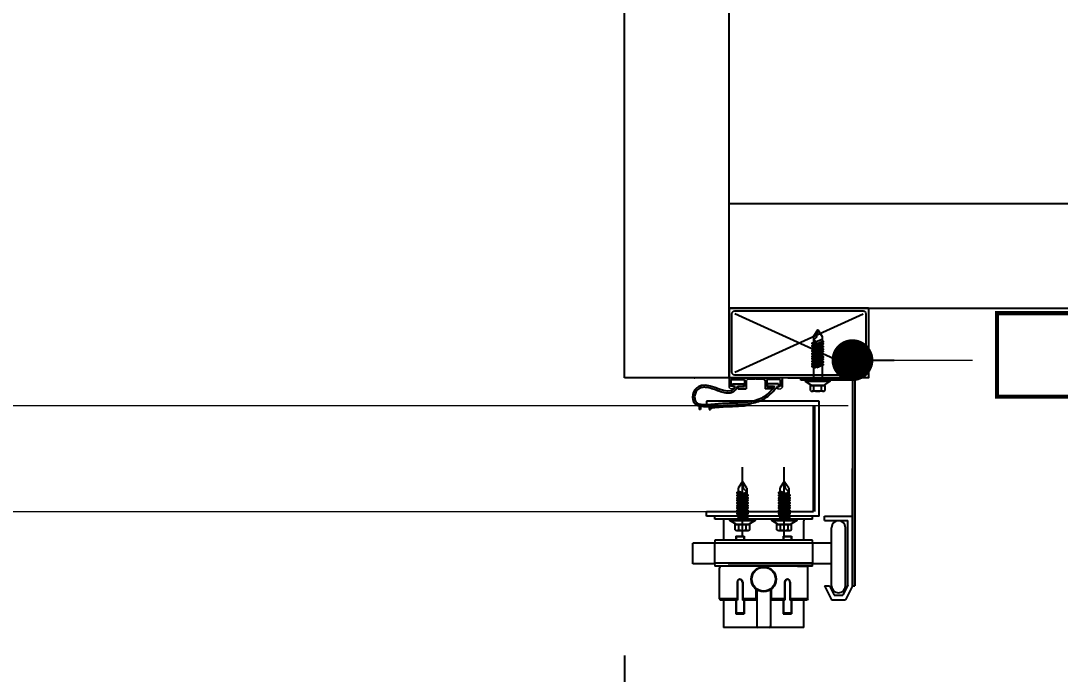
# Model space of a CAD drawing. Header units: millimetres. Extents: x 1448 to 104164, y -19509 to -89.
# Drawn here: x 25292 to 26037, y -12334 to -11865 of the extents above; entities that cross this region are included whole.
import ezdxf

# ---------------------------------------------------------------- set-up
doc = ezdxf.new("R2010")
doc.units = ezdxf.units.MM
doc.header["$LTSCALE"] = 60
doc.header["$MEASUREMENT"] = 0
doc.header["$PDSIZE"] = -10
doc.linetypes.add('HID', pattern=[2.5, 1.5, -1])
doc.linetypes.add('HIDDEN', pattern=[2, 1, -1])
doc.layers.get('0').update_dxf_attribs({"linetype": 'CONTINUOUS'})
doc.layers.get('Defpoints').update_dxf_attribs({"color": 171, "linetype": 'CONTINUOUS'})
for name, color, linetype in [('8', 8, 'CONTINUOUS'), ('A-text', 3, 'CONTINUOUS'), ('BOLT', 8, 'CONTINUOUS'), ('cen', 14, 'CONTINUOUS'), ('DIM', 7, 'CONTINUOUS'), ('DOR', 4, 'CONTINUOUS'), ('FIN(패널-T75 글라스울)', 6, 'CONTINUOUS'), ('HAT', 8, 'CONTINUOUS'), ('HID1', 7, 'HID'), ('ITXT', 7, 'CONTINUOUS'), ('OVERHEAD DOOR - ETC', 252, 'CONTINUOUS'), ('오버헤드 FR', 7, 'CONTINUOUS')]:
    doc.layers.add(name, color=color, linetype=linetype)
doc.styles.add('0T-OUT', font='H2GTRE.TTF')
doc.styles.add('휘츠', font='')
doc.styles.get('휘츠').set_extended_font_data('Dotum')
doc.dimstyles.new('MAIN', dxfattribs={"dimtxt": 1.5, "dimasz": 0.5, "dimexe": 1, "dimexo": 2, "dimgap": 1, "dimtad": 1, "dimdec": 0, "dimdsep": 46, "dimlunit": 6, "dimtxsty": '0T-OUT', "dimblk": 'DOT', "dimcen": 2.5, "dimdle": 2, "dimclrd": 256, "dimclre": 256, "dimclrt": 3, "dimadec": 0, "dimazin": 0, "dimtfac": 1, "dimtdec": 0, "dimtix": 1, "dimtmove": 2, "dimatfit": 3, "dimldrblk": 'DOT', "dimfxl": 1, "dimtvp": 1, "dimtolj": 1, "dimtzin": 0, "dimlwd": 0, "dimlwe": 0, "dimarcsym": 0})
doc.dimstyles.new('휘츠-M', dxfattribs={"dimscale": 100, "dimtxt": 3, "dimasz": 1.5, "dimexe": 2, "dimexo": 3, "dimgap": 1, "dimtad": 1, "dimdec": 0, "dimrnd": 0.25, "dimzin": 0, "dimdsep": 46, "dimlunit": 6, "dimtxsty": '휘츠', "dimblk": 'Z_DOT', "dimcen": 5, "dimclrd": 256, "dimclre": 256, "dimclrt": 3, "dimadec": 0, "dimazin": 0, "dimtm": 1e-09, "dimtfac": 1, "dimtdec": 0, "dimtix": 1, "dimtmove": 2, "dimatfit": 1, "dimldrblk": 'Z_DOT', "dimfxl": 1, "dimtolj": 1, "dimtzin": 0, "dimlwd": -1, "dimarcsym": 0})

# ---------------------------------------------------------------- blocks, each defined once
blk = doc.blocks.new('COLDSEAL')
at = {"layer": '8'}
h = blk.add_hatch(color=8, dxfattribs=at)
h.dxf.hatch_style = 1
edge = h.paths.add_edge_path()
edge.add_line((33005217.33, -18005077.12), (33005218.33, -18005077.12))
edge.add_line((33005218.33, -18005077.12), (33005218.33, -18005074.6))
edge.add_spline(control_points=[(33005218.33, -18005074.6), (33005220.17, -18005074.12), (33005223.33, -18005072.12), (33005223.42, -18005063.86), (33005212.35, -18005054.97), (33005198.2, -18005067.84), (33005193.58, -18005062.18)], knot_values=[1.802776, 1.802776, 1.802776, 1.802776, 7.762171, 14.769786, 22.121502, 45.397673, 45.397673, 45.397673, 45.397673], degree=3, periodic=0)
edge.add_spline(control_points=[(33005193.58, -18005062.18), (33005193.22, -18005061.74), (33005192.9, -18005061.21), (33005192.58, -18005060.68)], knot_values=[0, 0, 0, 0, 1.802776, 1.802776, 1.802776, 1.802776], degree=3, periodic=0)
edge.add_line((33005192.58, -18005060.68), (33005194.58, -18005060.68))
edge.add_line((33005194.58, -18005060.68), (33005194.58, -18005058.68))
edge.add_line((33005194.58, -18005058.68), (33005186.58, -18005058.68))
edge.add_line((33005186.58, -18005058.68), (33005186.58, -18005060.68))
edge.add_line((33005186.58, -18005060.68), (33005190.58, -18005060.68))
edge.add_spline(control_points=[(33005190.58, -18005060.68), (33005191.41, -18005061.65), (33005191.53, -18005061.85), (33005191.85, -18005062.36), (33005192.06, -18005062.67), (33005192.44, -18005063.16), (33005192.58, -18005063.33), (33005192.88, -18005063.65), (33005193.04, -18005063.8), (33005193.53, -18005064.22), (33005193.88, -18005064.46), (33005194.84, -18005064.99), (33005195.48, -18005065.21), (33005196.78, -18005065.45), (33005197.44, -18005065.48), (33005198.76, -18005065.42), (33005199.42, -18005065.32), (33005201.44, -18005064.91), (33005202.81, -18005064.47), (33005205.57, -18005063.5), (33005206.97, -18005062.97), (33005209.71, -18005062.03), (33005211.06, -18005061.63), (33005213.3, -18005061.21), (33005214.23, -18005061.13), (33005215.59, -18005061.2), (33005216.07, -18005061.27), (33005216.99, -18005061.5), (33005217.44, -18005061.67), (33005218.83, -18005062.37), (33005219.68, -18005063.08), (33005220.62, -18005064.37), (33005220.88, -18005064.82), (33005221.28, -18005065.79), (33005221.43, -18005066.32), (33005221.65, -18005067.63), (33005221.66, -18005068.42), (33005221.51, -18005069.67), (33005221.39, -18005070.16), (33005221.07, -18005070.99), (33005220.87, -18005071.32), (33005220.4, -18005071.9), (33005220.12, -18005072.15), (33005219.46, -18005072.59), (33005219.07, -18005072.78), (33005218.18, -18005073.1), (33005217.68, -18005073.23), (33005215.99, -18005073.53), (33005214.65, -18005073.59), (33005211.77, -18005073.53), (33005210.23, -18005073.4), (33005207.47, -18005073.14), (33005206.26, -18005073.02), (33005203.84, -18005072.8), (33005202.65, -18005072.71), (33005200.33, -18005072.57), (33005199.21, -18005072.52), (33005195.94, -18005072.39), (33005193.88, -18005072.34), (33005190.2, -18005072.2), (33005188.56, -18005072.11), (33005185.76, -18005071.87), (33005184.59, -18005071.73), (33005182.53, -18005071.42), (33005181.64, -18005071.26), (33005179.84, -18005070.88), (33005178.93, -18005070.66), (33005176.24, -18005069.89), (33005174.49, -18005069.22), (33005172.24, -18005068.01), (33005171.6, -18005067.62), (33005170.37, -18005066.76), (33005169.77, -18005066.29), (33005168.01, -18005064.8), (33005166.9, -18005063.68), (33005165.71, -18005062.39), (33005165.61, -18005062.29), (33005165.52, -18005062.18)], knot_values=[0, 0, 0, 0, 0.65705, 0.65705, 1.646098, 1.646098, 2.207426, 2.207426, 2.768755, 2.768755, 3.891413, 3.891413, 5.741228, 5.741228, 7.591044, 7.591044, 9.44086, 9.44086, 13.182483, 13.182483, 16.924107, 16.924107, 20.66573, 20.66573, 23.539497, 23.539497, 25.24344, 25.24344, 26.947382, 26.947382, 30.750158, 30.750158, 32.583409, 32.583409, 34.416661, 34.416661, 36.994804, 36.994804, 38.870828, 38.870828, 40.746853, 40.746853, 42.622878, 42.622878, 44.498903, 44.498903, 46.374928, 46.374928, 50.274238, 50.274238, 54.173549, 54.173549, 57.166781, 57.166781, 60.291727, 60.291727, 63.416674, 63.416674, 69.666567, 69.666567, 74.985393, 74.985393, 78.828087, 78.828087, 81.723794, 81.723794, 84.6195, 84.6195, 90.410913, 90.410913, 92.850171, 92.850171, 95.28943, 95.28943, 100.167946, 100.167946, 100.605478, 100.605478, 100.605478, 100.605478], degree=3, periodic=0)
edge.add_line((33005165.52, -18005062.18), (33005165.18, -18005062.18))
edge.add_line((33005165.18, -18005062.18), (33005165.18, -18005061.81))
edge.add_spline(control_points=[(33005165.18, -18005061.81), (33005164.84, -18005061.44), (33005164.51, -18005061.06), (33005164.17, -18005060.68)], knot_values=[101.110526, 101.110526, 101.110526, 101.110526, 102.614786, 102.614786, 102.614786, 102.614786], degree=3, periodic=0)
edge.add_line((33005164.17, -18005060.68), (33005169.58, -18005060.68))
edge.add_line((33005169.58, -18005060.68), (33005169.58, -18005058.68))
edge.add_line((33005169.58, -18005058.68), (33005161.58, -18005058.68))
edge.add_line((33005161.58, -18005058.68), (33005161.58, -18005060.68))
edge.add_line((33005161.58, -18005060.68), (33005162.18, -18005060.68))
edge.add_spline(control_points=[(33005162.18, -18005060.68), (33005164.98, -18005063.88), (33005170, -18005069.61), (33005177.54, -18005071.95), (33005180.75, -18005072.61), (33005180.77, -18005072.61)], knot_values=[81.368069, 81.368069, 81.368069, 81.368069, 93.897354, 103.852066, 103.911951, 103.911951, 103.911951, 103.911951], degree=3, periodic=0)
edge.add_spline(control_points=[(33005180.77, -18005072.61), (33005188.46, -18005074.18), (33005196.66, -18005073.43), (33005208.31, -18005074.75), (33005210.13, -18005074.89)], knot_values=[52.848702, 52.848702, 52.848702, 52.848702, 76.834275, 81.368069, 81.368069, 81.368069, 81.368069], degree=3, periodic=0)
edge.add_line((33005210.13, -18005074.89), (33005210.13, -18005077.12))
edge.add_line((33005210.13, -18005077.12), (33005211.13, -18005077.12))
edge.add_line((33005211.13, -18005077.12), (33005211.13, -18005074.97))
edge.add_spline(control_points=[(33005211.13, -18005074.97), (33005213.35, -18005075.11), (33005215.49, -18005075.13), (33005217.33, -18005074.82)], knot_values=[46.44, 46.44, 46.44, 46.44, 52.015113, 52.015113, 52.015113, 52.015113], degree=3, periodic=0)
edge.add_line((33005217.33, -18005074.82), (33005217.33, -18005077.12))
h = blk.add_hatch(color=8, dxfattribs=at)
h.dxf.hatch_style = 1
edge = h.paths.add_edge_path()
edge.add_line((33005210.13, -18005075.9), (33005210.13, -18005074.89))
edge.add_spline(control_points=[(33005210.13, -18005074.89), (33005208.31, -18005074.75), (33005196.66, -18005073.43), (33005188.46, -18005074.18), (33005180.77, -18005072.61)], knot_values=[52.848702, 52.848702, 52.848702, 52.848702, 57.382496, 81.368069, 81.368069, 81.368069, 81.368069], degree=3, periodic=0)
edge.add_line((33005180.77, -18005072.61), (33005184.99, -18005074.29))
edge.add_spline(control_points=[(33005184.99, -18005074.29), (33005186.05, -18005074.41), (33005187.11, -18005074.5), (33005190.93, -18005074.76), (33005193.71, -18005074.82), (33005198.13, -18005074.97), (33005199.65, -18005075.03), (33005202.02, -18005075.17), (33005202.83, -18005075.23), (33005204.48, -18005075.36), (33005205.32, -18005075.44), (33005207.48, -18005075.65), (33005208.81, -18005075.79), (33005210.13, -18005075.9)], knot_values=[52.782849, 52.782849, 52.782849, 52.782849, 56.114892, 56.114892, 64.826671, 64.826671, 69.18256, 69.18256, 71.360505, 71.360505, 73.53845, 73.53845, 76.789032, 76.789032, 76.789032, 76.789032], degree=3, periodic=0)
for p, q in [((33005158.88, -18005054.38), (33005158.88, -18005061.18)), ((33005158.88, -18005054.38), (33005159.32, -18005054.38)), ((33005160.18, -18005055.68), (33005160.18, -18005060.68)), ((33005160.18, -18005055.68), (33005169.78, -18005055.68)), ((33005195.32, -18005054.38), (33005160.44, -18005054.38)), ((33005169.78, -18005055.68), (33005169.78, -18005060.68)), ((33005171.08, -18005056.68), (33005171.08, -18005062.18)), ((33005184.68, -18005056.68), (33005184.68, -18005062.18)), ((33005185.98, -18005055.68), (33005185.98, -18005060.68)), ((33005195.58, -18005055.68), (33005185.98, -18005055.68)), ((33005195.58, -18005055.68), (33005195.58, -18005060.68)), ((33005196.88, -18005054.38), (33005196.44, -18005054.38)), ((33005196.88, -18005054.38), (33005196.88, -18005061.18)), ((33005161.58, -18005058.68), (33005169.58, -18005058.68)), ((33005161.58, -18005058.68), (33005161.58, -18005060.68)), ((33005162.18, -18005060.68), (33005161.58, -18005060.68)), ((33005162.18, -18005060.68), (33005162.18, -18005062.18)), ((33005169.58, -18005060.68), (33005164.17, -18005060.68)), ((33005165.18, -18005060.68), (33005169.78, -18005060.68)), ((33005165.18, -18005060.68), (33005165.18, -18005062.18)), ((33005165.18, -18005062.18), (33005171.08, -18005062.18)), ((33005169.58, -18005058.68), (33005169.58, -18005060.68)), ((33005190.58, -18005062.18), (33005184.68, -18005062.18)), ((33005190.58, -18005060.68), (33005185.98, -18005060.68)), ((33005194.58, -18005058.68), (33005186.58, -18005058.68)), ((33005186.58, -18005058.68), (33005186.58, -18005060.68)), ((33005186.58, -18005060.68), (33005190.58, -18005060.68)), ((33005190.58, -18005060.68), (33005190.58, -18005062.18)), ((33005192.58, -18005060.68), (33005194.58, -18005060.68)), ((33005194.58, -18005058.68), (33005194.58, -18005060.68)), ((33005184.99, -18005074.29), (33005180.77, -18005072.61)), ((33005210.13, -18005074.89), (33005210.13, -18005077.12)), ((33005211.13, -18005077.12), (33005210.13, -18005077.12)), ((33005211.13, -18005074.97), (33005211.13, -18005077.12)), ((33005217.33, -18005074.82), (33005217.33, -18005077.12)), ((33005217.33, -18005077.12), (33005218.33, -18005077.12)), ((33005218.33, -18005074.6), (33005218.33, -18005077.12))]:
    blk.add_line(p, q, dxfattribs=at)
at = {"layer": '8', "lineweight": 13}
for p, q in [((33005172.08, -18005055.68), (33005177.38, -18005055.68)), ((33005177.38, -18005055.68), (33005177.88, -18005055.38)), ((33005177.88, -18005055.38), (33005178.38, -18005055.68)), ((33005178.38, -18005055.68), (33005183.68, -18005055.68)), ((33005162.18, -18005062.18), (33005159.88, -18005062.18)), ((33005162.18, -18005060.68), (33005160.18, -18005060.68)), ((33005193.58, -18005060.68), (33005195.58, -18005060.68)), ((33005193.58, -18005060.68), (33005193.58, -18005062.18)), ((33005193.58, -18005062.18), (33005195.88, -18005062.18))]:
    blk.add_line(p, q, dxfattribs=at)
at = {"layer": '8'}
for centre, radius, start, end in [((33005159.88, -18005054.75), 0.671, 33.55838, 146.44162), ((33005172.08, -18005056.68), 1, 90, 180), ((33005195.88, -18005054.75), 0.671, 33.55838, 146.44162)]:
    blk.add_arc(centre, radius, start, end, dxfattribs=at)
at = {"layer": '8', "lineweight": 13}
for centre, start, end in [((33005183.68, -18005056.68), 0, 90), ((33005159.88, -18005061.18), 180, 270), ((33005195.88, -18005061.18), 270, 0)]:
    blk.add_arc(centre, 1, start, end, dxfattribs=at)
at = {"layer": '8'}
blk.add_spline([(33005192.58, -18005060.68), (33005193.58, -18005062.18), (33005216.74, -18005059.89), (33005222.4, -18005064.58), (33005222.42, -18005071.59), (33005204.69, -18005074.38), (33005180.71, -18005072.6), (33005171.35, -18005069.21), (33005162.18, -18005060.68)], degree=3, dxfattribs=at)
for points, knots in [([(33005190.58, -18005060.68), (33005191.41, -18005061.65), (33005191.53, -18005061.85), (33005191.85, -18005062.36), (33005192.06, -18005062.67), (33005192.44, -18005063.16), (33005192.58, -18005063.33), (33005192.88, -18005063.65), (33005193.04, -18005063.8), (33005193.53, -18005064.22), (33005193.88, -18005064.46), (33005194.84, -18005064.99), (33005195.48, -18005065.21), (33005196.78, -18005065.45), (33005197.44, -18005065.48), (33005198.76, -18005065.42), (33005199.42, -18005065.32), (33005201.44, -18005064.91), (33005202.81, -18005064.47), (33005205.57, -18005063.5), (33005206.97, -18005062.97), (33005209.71, -18005062.03), (33005211.06, -18005061.63), (33005213.3, -18005061.21), (33005214.23, -18005061.13), (33005215.59, -18005061.2), (33005216.07, -18005061.27), (33005216.99, -18005061.5), (33005217.44, -18005061.67), (33005218.83, -18005062.37), (33005219.68, -18005063.08), (33005220.62, -18005064.37), (33005220.88, -18005064.82), (33005221.28, -18005065.79), (33005221.43, -18005066.32), (33005221.65, -18005067.63), (33005221.66, -18005068.42), (33005221.51, -18005069.67), (33005221.39, -18005070.16), (33005221.07, -18005070.99), (33005220.87, -18005071.32), (33005220.4, -18005071.9), (33005220.12, -18005072.15), (33005219.46, -18005072.59), (33005219.07, -18005072.78), (33005218.18, -18005073.1), (33005217.68, -18005073.23), (33005215.99, -18005073.53), (33005214.65, -18005073.59), (33005211.77, -18005073.53), (33005210.23, -18005073.4), (33005207.47, -18005073.14), (33005206.26, -18005073.02), (33005203.84, -18005072.8), (33005202.65, -18005072.71), (33005200.33, -18005072.57), (33005199.21, -18005072.52), (33005195.94, -18005072.39), (33005193.88, -18005072.34), (33005190.2, -18005072.2), (33005188.56, -18005072.11), (33005185.76, -18005071.87), (33005184.59, -18005071.73), (33005182.53, -18005071.42), (33005181.64, -18005071.26), (33005179.84, -18005070.88), (33005178.93, -18005070.66), (33005176.24, -18005069.89), (33005174.49, -18005069.22), (33005172.24, -18005068.01), (33005171.6, -18005067.62), (33005170.37, -18005066.76), (33005169.77, -18005066.29), (33005168.01, -18005064.8), (33005166.9, -18005063.68), (33005165.26, -18005061.91), (33005164.72, -18005061.3), (33005164.17, -18005060.68)], [0, 0, 0, 0, 0.65705, 0.65705, 1.646098, 1.646098, 2.207426, 2.207426, 2.768755, 2.768755, 3.891413, 3.891413, 5.741228, 5.741228, 7.591044, 7.591044, 9.44086, 9.44086, 13.182483, 13.182483, 16.924107, 16.924107, 20.66573, 20.66573, 23.539497, 23.539497, 25.24344, 25.24344, 26.947382, 26.947382, 30.750158, 30.750158, 32.583409, 32.583409, 34.416661, 34.416661, 36.994804, 36.994804, 38.870828, 38.870828, 40.746853, 40.746853, 42.622878, 42.622878, 44.498903, 44.498903, 46.374928, 46.374928, 50.274238, 50.274238, 54.173549, 54.173549, 57.166781, 57.166781, 60.291727, 60.291727, 63.416674, 63.416674, 69.666567, 69.666567, 74.985393, 74.985393, 78.828087, 78.828087, 81.723794, 81.723794, 84.6195, 84.6195, 90.410913, 90.410913, 92.850171, 92.850171, 95.28943, 95.28943, 100.167946, 100.167946, 102.614786, 102.614786, 102.614786, 102.614786]), ([(33005210.13, -18005075.9), (33005208.81, -18005075.79), (33005207.48, -18005075.65), (33005205.32, -18005075.44), (33005204.48, -18005075.36), (33005202.83, -18005075.23), (33005202.02, -18005075.17), (33005199.65, -18005075.03), (33005198.13, -18005074.97), (33005193.71, -18005074.82), (33005190.93, -18005074.76), (33005187.11, -18005074.5), (33005186.05, -18005074.41), (33005184.99, -18005074.29)], [52.782849, 52.782849, 52.782849, 52.782849, 56.033431, 56.033431, 58.211376, 58.211376, 60.389321, 60.389321, 64.74521, 64.74521, 73.456989, 73.456989, 76.789032, 76.789032, 76.789032, 76.789032])]:
    blk.add_open_spline(points, degree=3, knots=knots, dxfattribs=at)
blk = doc.blocks.new('Z_DOT')
at = {"layer": 'DIM', "color": 0}
for p, q in [((0, -1), (0, 1)), ((-1, 0), (1, 0))]:
    blk.add_line(p, q, dxfattribs=at)
for radius in [0.5, 0.25]:
    blk.add_circle((0, 0), radius, dxfattribs=at)
blk = doc.blocks.new('*D109')
at = {"layer": 'Defpoints', "color": 0, "transparency": 16777216}
for p in [(23424.59, -12263.32), (25724.59, -12260.74), (25724.59, -12591.47)]:
    blk.add_point(p, dxfattribs=at)
at = {"layer": 'DIM', "lineweight": -2, "transparency": 16777216}
for p, q in [((23424.59, -12323.32), (23424.59, -12631.47)), ((25724.59, -12320.74), (25724.59, -12631.47))]:
    blk.add_line(p, q, dxfattribs=at)
at = {"layer": 'DIM', "transparency": 16777216}
blk.add_line((23454.59, -12591.47), (25694.59, -12591.47), dxfattribs=at)
at = {"layer": 'DIM', "transparency": 16777216, "xscale": 30, "yscale": 30, "zscale": 30, "rotation": 180}
blk.add_blockref('Z_DOT', (23424.59, -12591.47), dxfattribs=at)
at = {"layer": 'DIM', "transparency": 16777216, "xscale": 30, "yscale": 30, "zscale": 30}
blk.add_blockref('Z_DOT', (25724.59, -12591.47), dxfattribs=at)
at = {"layer": 'DIM', "color": 3, "transparency": 16777216, "insert": (24574.59, -12535.28), "char_height": 60, "attachment_point": 5, "style": '0T-OUT'}
blk.add_mtext('\\A1;OPENING WIDTH "2,300"', dxfattribs=at)
blk = doc.blocks.new('_Dot')
at = {"color": 0, "linetype": 'ByBlock', "lineweight": -2}
blk.add_line((-0.5, 0), (-1, 0), dxfattribs=at)
at = {"color": 0, "linetype": 'ByBlock', "const_width": 0.5}
blk.add_lwpolyline([(-0.25, 0, 1), (0.25, 0, 1)], format="xyb", close=True, dxfattribs=at)
blk = doc.blocks.new('DOT')
at = {"color": 0, "linetype": 'ByBlock'}
blk.add_line((-0.5, 0), (-1, 0), dxfattribs=at)
at = {"color": 0, "linetype": 'ByBlock', "const_width": 0.5}
blk.add_lwpolyline([(-0.25, 0, 1), (0.25, 0, 1)], format="xyb", close=True, dxfattribs=at)

msp = doc.modelspace()

# ---------------------------------------------------------------- linework, layer by layer
for p, q in [((25895.59, -12117.56, 25.1), (25803.59, -12075.56, 25.1)), ((25803.59, -12117.56, 25.1), (25895.59, -12075.56, 25.1)), ((25853.09, -12238.06, 25.1), (25853.09, -12224.06, 25.1)), ((25853.09, -12300.76, 25.1), (25853.09, -12281.06, 25.1))]:
    msp.add_line(p, q)
at = {"color": 4}
for p, q in [((25841.63, -12121.56, 25.1), (25889.59, -12121.56, 25.1)), ((25851.09, -12123.16, 25.1), (25851.09, -12121.56, 25.1)), ((25887.99, -12123.16, 25.1), (25851.09, -12123.16, 25.1)), ((25887.99, -12123.16, 25.1), (25887.99, -12270.76, 25.1)), ((25889.59, -12121.56, 25.1), (25889.59, -12270.76, 25.1)), ((25783.34, -12138.36, 25.1), (25783.34, -12141.56, 25.1)), ((25783.34, -12220.76, 25.1), (25783.34, -12217.56, 25.1)), ((25773.67, -12255.06, 25.1), (25773.67, -12240.06, 25.1)), ((25887.99, -12270.76, 25.1), (25889.59, -12270.76, 25.1))]:
    msp.add_line(p, q, dxfattribs=at)
at = {"layer": 'BOLT'}
for p, q in [((25859.94, -12091.91, 25.1), (25859.94, -12096.16, 25.1)), ((25866.24, -12091.91, 25.1), (25866.24, -12095.38, 25.1)), ((25859.94, -12096.97, 25.1), (25859.94, -12097.99, 25.1)), ((25859.94, -12098.8, 25.1), (25859.94, -12099.83, 25.1)), ((25859.94, -12100.63, 25.1), (25859.94, -12101.66, 25.1)), ((25866.24, -12096.18, 25.1), (25866.24, -12097.21, 25.1)), ((25866.24, -12098.02, 25.1), (25866.24, -12099.05, 25.1)), ((25866.24, -12099.85, 25.1), (25866.24, -12100.88, 25.1)), ((25859.94, -12102.46, 25.1), (25859.94, -12103.49, 25.1)), ((25859.94, -12104.3, 25.1), (25859.94, -12105.33, 25.1)), ((25859.94, -12106.13, 25.1), (25859.94, -12107.16, 25.1)), ((25859.94, -12107.96, 25.1), (25859.94, -12108.99, 25.1)), ((25866.24, -12101.68, 25.1), (25866.24, -12102.71, 25.1)), ((25866.24, -12103.52, 25.1), (25866.24, -12104.55, 25.1)), ((25866.24, -12105.35, 25.1), (25866.24, -12106.38, 25.1)), ((25866.24, -12107.18, 25.1), (25866.24, -12108.21, 25.1)), ((25859.94, -12109.8, 25.1), (25859.94, -12110.83, 25.1)), ((25859.94, -12111.63, 25.1), (25859.94, -12112.66, 25.1)), ((25859.94, -12113.46, 25.1), (25859.94, -12121.56, 25.1)), ((25866.24, -12109.02, 25.1), (25866.24, -12110.04, 25.1)), ((25866.24, -12110.85, 25.1), (25866.24, -12111.88, 25.1)), ((25866.24, -12112.68, 25.1), (25866.24, -12121.56, 25.1)), ((25868.34, -12126.96, 25.1), (25857.84, -12126.96, 25.1)), ((25857.84, -12130.66, 25.1), (25857.84, -12126.96, 25.1)), ((25860.37, -12130.66, 25.1), (25860.37, -12126.96, 25.1)), ((25865.8, -12130.66, 25.1), (25865.8, -12126.96, 25.1)), ((25868.34, -12130.66, 25.1), (25868.34, -12126.96, 25.1)), ((25867.16, -12131.16, 25.1), (25859.01, -12131.16, 25.1)), ((25805.99, -12200.69, 25.1), (25805.99, -12204.16, 25.1)), ((25805.99, -12204.96, 25.1), (25805.99, -12205.99, 25.1)), ((25812.29, -12200.69, 25.1), (25812.29, -12204.94, 25.1)), ((25835.99, -12200.69, 25.1), (25835.99, -12204.16, 25.1)), ((25835.99, -12204.96, 25.1), (25835.99, -12205.99, 25.1)), ((25842.29, -12200.69, 25.1), (25842.29, -12204.94, 25.1)), ((25805.99, -12206.8, 25.1), (25805.99, -12207.83, 25.1)), ((25805.99, -12208.63, 25.1), (25805.99, -12209.66, 25.1)), ((25805.99, -12210.46, 25.1), (25805.99, -12211.49, 25.1)), ((25805.99, -12212.3, 25.1), (25805.99, -12213.32, 25.1)), ((25812.29, -12205.74, 25.1), (25812.29, -12206.77, 25.1)), ((25812.29, -12207.58, 25.1), (25812.29, -12208.61, 25.1)), ((25812.29, -12209.41, 25.1), (25812.29, -12210.44, 25.1)), ((25812.29, -12211.24, 25.1), (25812.29, -12212.27, 25.1)), ((25835.99, -12206.8, 25.1), (25835.99, -12207.83, 25.1)), ((25835.99, -12208.63, 25.1), (25835.99, -12209.66, 25.1)), ((25835.99, -12210.46, 25.1), (25835.99, -12211.49, 25.1)), ((25835.99, -12212.3, 25.1), (25835.99, -12213.32, 25.1)), ((25842.29, -12205.74, 25.1), (25842.29, -12206.77, 25.1)), ((25842.29, -12207.58, 25.1), (25842.29, -12208.61, 25.1)), ((25842.29, -12209.41, 25.1), (25842.29, -12210.44, 25.1)), ((25842.29, -12211.24, 25.1), (25842.29, -12212.27, 25.1)), ((25805.99, -12214.13, 25.1), (25805.99, -12215.16, 25.1)), ((25805.99, -12215.96, 25.1), (25805.99, -12216.99, 25.1)), ((25805.99, -12217.79, 25.1), (25805.99, -12218.82, 25.1)), ((25805.99, -12219.63, 25.1), (25805.99, -12220.66, 25.1)), ((25812.29, -12213.08, 25.1), (25812.29, -12214.1, 25.1)), ((25812.29, -12214.91, 25.1), (25812.29, -12215.94, 25.1)), ((25812.29, -12216.74, 25.1), (25812.29, -12217.77, 25.1)), ((25812.29, -12218.57, 25.1), (25812.29, -12219.6, 25.1)), ((25835.99, -12214.13, 25.1), (25835.99, -12215.16, 25.1)), ((25835.99, -12215.96, 25.1), (25835.99, -12216.99, 25.1)), ((25835.99, -12217.79, 25.1), (25835.99, -12218.82, 25.1)), ((25835.99, -12219.63, 25.1), (25835.99, -12220.66, 25.1)), ((25842.29, -12213.08, 25.1), (25842.29, -12214.1, 25.1)), ((25842.29, -12214.91, 25.1), (25842.29, -12215.94, 25.1)), ((25842.29, -12216.74, 25.1), (25842.29, -12217.77, 25.1)), ((25842.29, -12218.57, 25.1), (25842.29, -12219.6, 25.1)), ((25803.89, -12230.56, 25.1), (25803.89, -12226.86, 25.1)), ((25803.89, -12226.86, 25.1), (25814.39, -12226.86, 25.1)), ((25805.99, -12221.46, 25.1), (25805.99, -12223.06, 25.1)), ((25806.42, -12230.56, 25.1), (25806.42, -12226.86, 25.1)), ((25811.85, -12230.56, 25.1), (25811.85, -12226.86, 25.1)), ((25812.29, -12220.41, 25.1), (25812.29, -12221.44, 25.1)), ((25812.29, -12222.24, 25.1), (25812.29, -12223.06, 25.1)), ((25814.39, -12230.56, 25.1), (25814.39, -12226.86, 25.1)), ((25833.89, -12230.56, 25.1), (25833.89, -12226.86, 25.1)), ((25833.89, -12226.86, 25.1), (25844.39, -12226.86, 25.1)), ((25835.99, -12221.46, 25.1), (25835.99, -12223.06, 25.1)), ((25836.42, -12230.56, 25.1), (25836.42, -12226.86, 25.1)), ((25841.85, -12230.56, 25.1), (25841.85, -12226.86, 25.1)), ((25842.29, -12220.41, 25.1), (25842.29, -12221.44, 25.1)), ((25842.29, -12222.24, 25.1), (25842.29, -12223.06, 25.1)), ((25844.39, -12230.56, 25.1), (25844.39, -12226.86, 25.1)), ((25805.06, -12231.06, 25.1), (25813.21, -12231.06, 25.1)), ((25835.06, -12231.06, 25.1), (25843.21, -12231.06, 25.1))]:
    msp.add_line(p, q, dxfattribs=at)
at = {"layer": 'BOLT', "color": 10}
for p, q in [((25867.24, -12095.38, 25.1), (25858.94, -12098.8, 25.1)), ((25867.24, -12095.38, 25.1), (25858.94, -12098.8, 25.1)), ((25861.94, -12095.73, 25.1), (25858.94, -12096.97, 25.1)), ((25861.94, -12095.73, 25.1), (25858.94, -12096.97, 25.1)), ((25867.24, -12097.21, 25.1), (25858.94, -12100.63, 25.1)), ((25867.24, -12097.21, 25.1), (25858.94, -12100.63, 25.1)), ((25867.24, -12099.05, 25.1), (25858.94, -12102.46, 25.1)), ((25867.24, -12099.05, 25.1), (25858.94, -12102.46, 25.1)), ((25867.24, -12100.88, 25.1), (25858.94, -12104.3, 25.1)), ((25867.24, -12100.88, 25.1), (25858.94, -12104.3, 25.1)), ((25867.24, -12102.71, 25.1), (25858.94, -12106.13, 25.1)), ((25867.24, -12102.71, 25.1), (25858.94, -12106.13, 25.1)), ((25867.24, -12104.55, 25.1), (25858.94, -12107.96, 25.1)), ((25867.24, -12104.55, 25.1), (25858.94, -12107.96, 25.1)), ((25867.24, -12106.38, 25.1), (25858.94, -12109.8, 25.1)), ((25867.24, -12106.38, 25.1), (25858.94, -12109.8, 25.1)), ((25867.24, -12108.21, 25.1), (25858.94, -12111.63, 25.1)), ((25867.24, -12108.21, 25.1), (25858.94, -12111.63, 25.1)), ((25867.24, -12110.04, 25.1), (25858.94, -12113.46, 25.1)), ((25867.24, -12110.04, 25.1), (25858.94, -12113.46, 25.1)), ((25867.24, -12111.88, 25.1), (25861.33, -12114.28, 25.1)), ((25804.99, -12204.16, 25.1), (25813.29, -12207.58, 25.1)), ((25804.99, -12204.16, 25.1), (25813.29, -12207.58, 25.1)), ((25810.28, -12204.51, 25.1), (25813.29, -12205.74, 25.1)), ((25810.28, -12204.51, 25.1), (25813.29, -12205.74, 25.1)), ((25834.99, -12204.16, 25.1), (25843.29, -12207.58, 25.1)), ((25834.99, -12204.16, 25.1), (25843.29, -12207.58, 25.1)), ((25840.28, -12204.51, 25.1), (25843.29, -12205.74, 25.1)), ((25840.28, -12204.51, 25.1), (25843.29, -12205.74, 25.1)), ((25804.99, -12205.99, 25.1), (25813.29, -12209.41, 25.1)), ((25804.99, -12205.99, 25.1), (25813.29, -12209.41, 25.1)), ((25804.99, -12207.83, 25.1), (25813.29, -12211.24, 25.1)), ((25804.99, -12207.83, 25.1), (25813.29, -12211.24, 25.1)), ((25804.99, -12209.66, 25.1), (25813.29, -12213.08, 25.1)), ((25804.99, -12209.66, 25.1), (25813.29, -12213.08, 25.1)), ((25804.99, -12211.49, 25.1), (25813.29, -12214.91, 25.1)), ((25804.99, -12211.49, 25.1), (25813.29, -12214.91, 25.1)), ((25834.99, -12205.99, 25.1), (25843.29, -12209.41, 25.1)), ((25834.99, -12205.99, 25.1), (25843.29, -12209.41, 25.1)), ((25834.99, -12207.83, 25.1), (25843.29, -12211.24, 25.1)), ((25834.99, -12207.83, 25.1), (25843.29, -12211.24, 25.1)), ((25834.99, -12209.66, 25.1), (25843.29, -12213.08, 25.1)), ((25834.99, -12209.66, 25.1), (25843.29, -12213.08, 25.1)), ((25834.99, -12211.49, 25.1), (25843.29, -12214.91, 25.1)), ((25834.99, -12211.49, 25.1), (25843.29, -12214.91, 25.1)), ((25804.99, -12213.32, 25.1), (25813.29, -12216.74, 25.1)), ((25804.99, -12213.32, 25.1), (25813.29, -12216.74, 25.1)), ((25804.99, -12215.16, 25.1), (25813.29, -12218.57, 25.1)), ((25804.99, -12215.16, 25.1), (25813.29, -12218.57, 25.1)), ((25804.99, -12216.99, 25.1), (25813.29, -12220.41, 25.1)), ((25804.99, -12216.99, 25.1), (25813.29, -12220.41, 25.1)), ((25804.99, -12218.82, 25.1), (25813.29, -12222.24, 25.1)), ((25804.99, -12218.82, 25.1), (25813.29, -12222.24, 25.1)), ((25834.99, -12213.32, 25.1), (25843.29, -12216.74, 25.1)), ((25834.99, -12213.32, 25.1), (25843.29, -12216.74, 25.1)), ((25834.99, -12215.16, 25.1), (25843.29, -12218.57, 25.1)), ((25834.99, -12215.16, 25.1), (25843.29, -12218.57, 25.1)), ((25834.99, -12216.99, 25.1), (25843.29, -12220.41, 25.1)), ((25834.99, -12216.99, 25.1), (25843.29, -12220.41, 25.1)), ((25834.99, -12218.82, 25.1), (25843.29, -12222.24, 25.1)), ((25834.99, -12218.82, 25.1), (25843.29, -12222.24, 25.1)), ((25804.99, -12220.66, 25.1), (25810.89, -12223.06, 25.1)), ((25834.99, -12220.66, 25.1), (25840.89, -12223.06, 25.1))]:
    msp.add_line(p, q, dxfattribs=at)
at = {"layer": 'BOLT', "elevation": 25.1}
for points in [[(25866.24, -12093.95), (25861.95, -12095.75), (25859.94, -12094.58), (25862.35, -12092.08), (25863.09, -12087.11)], [(25859.94, -12091.91), (25863.09, -12087.11), (25866.24, -12091.91)], [(25859.94, -12097.37), (25858.94, -12096.97), (25859.94, -12097.77)], [(25859.94, -12099.2), (25858.94, -12098.8), (25859.94, -12099.6)], [(25859.94, -12101.03), (25858.94, -12100.63), (25859.94, -12101.44)], [(25866.24, -12094.98), (25867.24, -12095.38), (25866.24, -12094.58)], [(25866.24, -12096.81), (25867.24, -12097.21), (25866.24, -12096.41)], [(25866.24, -12098.64), (25867.24, -12099.05), (25866.24, -12098.24)], [(25866.24, -12100.48), (25867.24, -12100.88), (25866.24, -12100.08)], [(25859.94, -12102.87), (25858.94, -12102.46), (25859.94, -12103.27)], [(25859.94, -12104.7), (25858.94, -12104.3), (25859.94, -12105.1)], [(25859.94, -12106.53), (25858.94, -12106.13), (25859.94, -12106.93)], [(25859.94, -12108.37), (25858.94, -12107.96), (25859.94, -12108.77)], [(25866.24, -12102.31), (25867.24, -12102.71), (25866.24, -12101.91)], [(25866.24, -12104.14), (25867.24, -12104.55), (25866.24, -12103.74)], [(25866.24, -12105.98), (25867.24, -12106.38), (25866.24, -12105.57)], [(25866.24, -12107.81), (25867.24, -12108.21), (25866.24, -12107.41)], [(25859.94, -12110.2), (25858.94, -12109.8), (25859.94, -12110.6)], [(25859.94, -12112.03), (25858.94, -12111.63), (25859.94, -12112.43)], [(25859.94, -12113.86), (25858.94, -12113.46), (25859.94, -12114.27)], [(25860.45, -12114.28), (25866.24, -12111.88), (25867.24, -12111.88), (25866.24, -12112.68), (25862.39, -12114.28)], [(25866.24, -12109.64), (25867.24, -12110.04), (25866.24, -12109.24)], [(25866.24, -12111.48), (25867.24, -12111.88), (25866.24, -12111.07)], [(25812.29, -12200.69), (25809.14, -12195.89), (25805.99, -12200.69)], [(25805.99, -12202.73), (25810.27, -12204.53), (25812.29, -12203.36), (25809.87, -12200.86), (25809.14, -12195.89)], [(25842.29, -12200.69), (25839.14, -12195.89), (25835.99, -12200.69)], [(25835.99, -12202.73), (25840.27, -12204.53), (25842.29, -12203.36), (25839.87, -12200.86), (25839.14, -12195.89)], [(25805.99, -12203.76), (25804.99, -12204.16), (25805.99, -12203.36)], [(25805.99, -12205.59), (25804.99, -12205.99), (25805.99, -12205.19)], [(25835.99, -12203.76), (25834.99, -12204.16), (25835.99, -12203.36)], [(25835.99, -12205.59), (25834.99, -12205.99), (25835.99, -12205.19)], [(25805.99, -12207.42), (25804.99, -12207.83), (25805.99, -12207.02)], [(25805.99, -12209.26), (25804.99, -12209.66), (25805.99, -12208.85)], [(25805.99, -12211.09), (25804.99, -12211.49), (25805.99, -12210.69)], [(25805.99, -12212.92), (25804.99, -12213.32), (25805.99, -12212.52)], [(25812.29, -12206.15), (25813.29, -12205.74), (25812.29, -12206.55)], [(25812.29, -12207.98), (25813.29, -12207.58), (25812.29, -12208.38)], [(25812.29, -12209.81), (25813.29, -12209.41), (25812.29, -12210.21)], [(25812.29, -12211.64), (25813.29, -12211.24), (25812.29, -12212.05)], [(25835.99, -12207.42), (25834.99, -12207.83), (25835.99, -12207.02)], [(25835.99, -12209.26), (25834.99, -12209.66), (25835.99, -12208.85)], [(25835.99, -12211.09), (25834.99, -12211.49), (25835.99, -12210.69)], [(25835.99, -12212.92), (25834.99, -12213.32), (25835.99, -12212.52)], [(25842.29, -12206.15), (25843.29, -12205.74), (25842.29, -12206.55)], [(25842.29, -12207.98), (25843.29, -12207.58), (25842.29, -12208.38)], [(25842.29, -12209.81), (25843.29, -12209.41), (25842.29, -12210.21)], [(25842.29, -12211.64), (25843.29, -12211.24), (25842.29, -12212.05)], [(25805.99, -12214.76), (25804.99, -12215.16), (25805.99, -12214.35)], [(25805.99, -12216.59), (25804.99, -12216.99), (25805.99, -12216.19)], [(25805.99, -12218.42), (25804.99, -12218.82), (25805.99, -12218.02)], [(25805.99, -12220.25), (25804.99, -12220.66), (25805.99, -12219.85)], [(25812.29, -12213.48), (25813.29, -12213.08), (25812.29, -12213.88)], [(25812.29, -12215.31), (25813.29, -12214.91), (25812.29, -12215.71)], [(25812.29, -12217.14), (25813.29, -12216.74), (25812.29, -12217.55)], [(25812.29, -12218.98), (25813.29, -12218.57), (25812.29, -12219.38)], [(25835.99, -12214.76), (25834.99, -12215.16), (25835.99, -12214.35)], [(25835.99, -12216.59), (25834.99, -12216.99), (25835.99, -12216.19)], [(25835.99, -12218.42), (25834.99, -12218.82), (25835.99, -12218.02)], [(25835.99, -12220.25), (25834.99, -12220.66), (25835.99, -12219.85)], [(25842.29, -12213.48), (25843.29, -12213.08), (25842.29, -12213.88)], [(25842.29, -12215.31), (25843.29, -12214.91), (25842.29, -12215.71)], [(25842.29, -12217.14), (25843.29, -12216.74), (25842.29, -12217.55)], [(25842.29, -12218.98), (25843.29, -12218.57), (25842.29, -12219.38)], [(25811.77, -12223.06), (25805.99, -12220.66), (25804.99, -12220.66), (25805.99, -12221.46), (25809.83, -12223.06)], [(25812.29, -12220.81), (25813.29, -12220.41), (25812.29, -12221.21)], [(25812.29, -12222.64), (25813.29, -12222.24), (25812.29, -12223.04)], [(25841.77, -12223.06), (25835.99, -12220.66), (25834.99, -12220.66), (25835.99, -12221.46), (25839.83, -12223.06)], [(25842.29, -12220.81), (25843.29, -12220.41), (25842.29, -12221.21)], [(25842.29, -12222.64), (25843.29, -12222.24), (25842.29, -12223.04)]]:
    msp.add_lwpolyline(points, dxfattribs=at)
for points in [[(25858.94, -12098.8), (25859.94, -12097.99), (25866.24, -12095.38), (25867.24, -12095.38), (25866.24, -12096.18), (25859.94, -12098.8)], [(25858.94, -12096.97), (25859.94, -12096.16), (25860.94, -12095.73), (25861.94, -12095.73), (25860.94, -12096.53), (25859.94, -12096.97)], [(25858.94, -12100.63), (25859.94, -12099.83), (25866.24, -12097.21), (25867.24, -12097.21), (25866.24, -12098.02), (25859.94, -12100.63)], [(25858.94, -12102.46), (25859.94, -12101.66), (25866.24, -12099.05), (25867.24, -12099.05), (25866.24, -12099.85), (25859.94, -12102.46)], [(25858.94, -12104.3), (25859.94, -12103.49), (25866.24, -12100.88), (25867.24, -12100.88), (25866.24, -12101.68), (25859.94, -12104.3)], [(25858.94, -12106.13), (25859.94, -12105.33), (25866.24, -12102.71), (25867.24, -12102.71), (25866.24, -12103.52), (25859.94, -12106.13)], [(25858.94, -12107.96), (25859.94, -12107.16), (25866.24, -12104.55), (25867.24, -12104.55), (25866.24, -12105.35), (25859.94, -12107.96)], [(25858.94, -12109.8), (25859.94, -12108.99), (25866.24, -12106.38), (25867.24, -12106.38), (25866.24, -12107.18), (25859.94, -12109.8)], [(25858.94, -12111.63), (25859.94, -12110.83), (25866.24, -12108.21), (25867.24, -12108.21), (25866.24, -12109.02), (25859.94, -12111.63)], [(25858.94, -12113.46), (25859.94, -12112.66), (25866.24, -12110.04), (25867.24, -12110.04), (25866.24, -12110.85), (25859.94, -12113.46)], [(25854.09, -12123.96), (25872.09, -12123.96), (25872.09, -12123.16), (25854.09, -12123.16)], [(25858.79, -12126.96), (25867.39, -12126.96), (25872.09, -12123.96), (25854.09, -12123.96)], [(25813.29, -12207.58), (25812.29, -12206.77), (25805.99, -12204.16), (25804.99, -12204.16), (25805.99, -12204.96), (25812.29, -12207.58)], [(25813.29, -12205.74), (25812.29, -12204.94), (25811.28, -12204.51), (25810.28, -12204.51), (25811.28, -12205.31), (25812.29, -12205.74)], [(25843.29, -12207.58), (25842.29, -12206.77), (25835.99, -12204.16), (25834.99, -12204.16), (25835.99, -12204.96), (25842.29, -12207.58)], [(25843.29, -12205.74), (25842.29, -12204.94), (25841.28, -12204.51), (25840.28, -12204.51), (25841.28, -12205.31), (25842.29, -12205.74)], [(25813.29, -12209.41), (25812.29, -12208.61), (25805.99, -12205.99), (25804.99, -12205.99), (25805.99, -12206.8), (25812.29, -12209.41)], [(25813.29, -12211.24), (25812.29, -12210.44), (25805.99, -12207.83), (25804.99, -12207.83), (25805.99, -12208.63), (25812.29, -12211.24)], [(25813.29, -12213.08), (25812.29, -12212.27), (25805.99, -12209.66), (25804.99, -12209.66), (25805.99, -12210.46), (25812.29, -12213.08)], [(25813.29, -12214.91), (25812.29, -12214.1), (25805.99, -12211.49), (25804.99, -12211.49), (25805.99, -12212.3), (25812.29, -12214.91)], [(25843.29, -12209.41), (25842.29, -12208.61), (25835.99, -12205.99), (25834.99, -12205.99), (25835.99, -12206.8), (25842.29, -12209.41)], [(25843.29, -12211.24), (25842.29, -12210.44), (25835.99, -12207.83), (25834.99, -12207.83), (25835.99, -12208.63), (25842.29, -12211.24)], [(25843.29, -12213.08), (25842.29, -12212.27), (25835.99, -12209.66), (25834.99, -12209.66), (25835.99, -12210.46), (25842.29, -12213.08)], [(25843.29, -12214.91), (25842.29, -12214.1), (25835.99, -12211.49), (25834.99, -12211.49), (25835.99, -12212.3), (25842.29, -12214.91)], [(25813.29, -12216.74), (25812.29, -12215.94), (25805.99, -12213.32), (25804.99, -12213.32), (25805.99, -12214.13), (25812.29, -12216.74)], [(25813.29, -12218.57), (25812.29, -12217.77), (25805.99, -12215.16), (25804.99, -12215.16), (25805.99, -12215.96), (25812.29, -12218.57)], [(25813.29, -12220.41), (25812.29, -12219.6), (25805.99, -12216.99), (25804.99, -12216.99), (25805.99, -12217.79), (25812.29, -12220.41)], [(25813.29, -12222.24), (25812.29, -12221.44), (25805.99, -12218.82), (25804.99, -12218.82), (25805.99, -12219.63), (25812.29, -12222.24)], [(25843.29, -12216.74), (25842.29, -12215.94), (25835.99, -12213.32), (25834.99, -12213.32), (25835.99, -12214.13), (25842.29, -12216.74)], [(25843.29, -12218.57), (25842.29, -12217.77), (25835.99, -12215.16), (25834.99, -12215.16), (25835.99, -12215.96), (25842.29, -12218.57)], [(25843.29, -12220.41), (25842.29, -12219.6), (25835.99, -12216.99), (25834.99, -12216.99), (25835.99, -12217.79), (25842.29, -12220.41)], [(25843.29, -12222.24), (25842.29, -12221.44), (25835.99, -12218.82), (25834.99, -12218.82), (25835.99, -12219.63), (25842.29, -12222.24)], [(25818.14, -12223.86), (25800.14, -12223.86), (25800.14, -12223.06), (25818.14, -12223.06)], [(25813.44, -12226.86), (25804.84, -12226.86), (25800.14, -12223.86), (25818.14, -12223.86)], [(25848.14, -12223.86), (25830.14, -12223.86), (25830.14, -12223.06), (25848.14, -12223.06)], [(25843.44, -12226.86), (25834.84, -12226.86), (25830.14, -12223.86), (25848.14, -12223.86)]]:
    msp.add_lwpolyline(points, close=True, dxfattribs=at)
at = {"layer": 'BOLT'}
for centre, radius, start, end in [((25859.1, -12129.3, 25.1), 1.86, 226.9662, 313.0338), ((25863.09, -12123.54, 25.1), 7.61, 249.11949, 290.88051), ((25867.07, -12129.3, 25.1), 1.86, 226.9662, 313.0338), ((25805.15, -12229.2, 25.1), 1.86, 226.9662, 313.0338), ((25809.14, -12223.44, 25.1), 7.61, 249.11949, 290.88051), ((25813.12, -12229.2, 25.1), 1.86, 226.9662, 313.0338), ((25835.15, -12229.2, 25.1), 1.86, 226.9662, 313.0338), ((25839.14, -12223.44, 25.1), 7.61, 249.11949, 290.88051), ((25843.12, -12229.2, 25.1), 1.86, 226.9662, 313.0338)]:
    msp.add_arc(centre, radius, start, end, dxfattribs=at)
at = {"layer": 'cen'}
for p, q in [((25809.14, -12236.06, 25.1), (25809.14, -12185.7, 25.1)), ((25839.14, -12236.06, 25.1), (25839.14, -12185.7, 25.1))]:
    msp.add_line(p, q, dxfattribs=at)
at = {"layer": 'DIM', "color": 4}
for p, q in [((25887.99, -12270.76, 25.1), (25887.99, -12186.49, 25.1)), ((25867.99, -12223.96, 25.1), (25867.99, -12220.76, 25.1)), ((25884.79, -12270, 25.1), (25884.79, -12223.96, 25.1)), ((25872.99, -12270.76, 25.1), (25872.99, -12229.06, 25.1)), ((25882.99, -12270.76, 25.1), (25882.99, -12229.06, 25.1)), ((25789.34, -12240.06, 25.1), (25773.67, -12240.06, 25.1)), ((25872.99, -12240.06, 25.1), (25863.19, -12240.06, 25.1)), ((25789.34, -12255.06, 25.1), (25773.67, -12255.06, 25.1)), ((25872.99, -12255.06, 25.1), (25863.19, -12255.06, 25.1))]:
    msp.add_line(p, q, dxfattribs=at)
at = {"layer": 'DIM', "color": 7}
for p, q in [((25859.34, -12220.76, 25.1), (25789.34, -12220.76, 25.1)), ((25789.34, -12223.06, 25.1), (25789.34, -12220.76, 25.1)), ((25859.34, -12223.06, 25.1), (25789.34, -12223.06, 25.1)), ((25795.59, -12223.06, 25.1), (25795.59, -12238.06, 25.1)), ((25795.59, -12223.06, 25.1), (25795.59, -12224.06, 25.1)), ((25853.09, -12223.06, 25.1), (25853.09, -12224.06, 25.1)), ((25859.34, -12223.06, 25.1), (25859.34, -12220.76, 25.1)), ((25859.34, -12238.06, 25.1), (25789.34, -12238.06, 25.1)), ((25871.64, -12240.06, 25.1), (25858.94, -12240.06, 25.1)), ((25859.34, -12256.56, 25.1), (25789.34, -12256.56, 25.1)), ((25800.01, -12256.56, 25.1), (25793.34, -12257, 25.1)), ((25795.59, -12256.67, 25.1), (25795.59, -12256.56, 25.1)), ((25848.66, -12256.56, 25.1), (25855.33, -12257, 25.1)), ((25853.09, -12256.67, 25.1), (25853.09, -12256.56, 25.1)), ((25871.64, -12255.06, 25.1), (25858.94, -12255.06, 25.1)), ((25792.59, -12280.06, 25.1), (25792.59, -12257.97, 25.1)), ((25856.09, -12280.06, 25.1), (25856.09, -12257.97, 25.1)), ((25818.84, -12281.06, 25.1), (25818.84, -12273.18, 25.1)), ((25829.84, -12281.06, 25.1), (25829.84, -12273.18, 25.1)), ((25805.54, -12280.06, 25.1), (25792.59, -12280.06, 25.1)), ((25792.59, -12280.06, 25.1), (25793.06, -12281.06, 25.1)), ((25805.54, -12281.06, 25.1), (25793.06, -12281.06, 25.1)), ((25795.59, -12281.06, 25.1), (25795.59, -12300.76, 25.1)), ((25818.84, -12280.06, 25.1), (25809.14, -12280.06, 25.1)), ((25818.84, -12281.06, 25.1), (25809.14, -12281.06, 25.1)), ((25839.54, -12280.06, 25.1), (25829.84, -12280.06, 25.1)), ((25839.54, -12281.06, 25.1), (25829.84, -12281.06, 25.1)), ((25856.09, -12280.06, 25.1), (25843.14, -12280.06, 25.1)), ((25855.61, -12281.06, 25.1), (25843.14, -12281.06, 25.1)), ((25856.09, -12280.06, 25.1), (25855.61, -12281.06, 25.1)), ((25853.09, -12300.76, 25.1), (25795.59, -12300.76, 25.1))]:
    msp.add_line(p, q, dxfattribs=at)
at = {"layer": 'DIM', "color": 1, "linetype": 'HID'}
for p, q in [((25859.34, -12240.06, 25.1), (25789.34, -12240.06, 25.1)), ((25804.34, -12235.06, 25.1), (25810.34, -12235.06, 25.1)), ((25804.34, -12235.06, 25.1), (25804.34, -12238.06, 25.1)), ((25804.59, -12235.31, 25.1), (25810.09, -12235.31, 25.1)), ((25804.59, -12235.31, 25.1), (25804.59, -12238.06, 25.1)), ((25810.09, -12235.31, 25.1), (25810.09, -12238.06, 25.1)), ((25810.34, -12235.06, 25.1), (25810.34, -12238.06, 25.1)), ((25838.34, -12235.06, 25.1), (25844.34, -12235.06, 25.1)), ((25838.34, -12235.06, 25.1), (25838.34, -12238.06, 25.1)), ((25838.59, -12235.31, 25.1), (25844.09, -12235.31, 25.1)), ((25838.59, -12235.31, 25.1), (25838.59, -12238.06, 25.1)), ((25844.09, -12235.31, 25.1), (25844.09, -12238.06, 25.1)), ((25844.34, -12235.06, 25.1), (25844.34, -12238.06, 25.1)), ((25859.34, -12254.56, 25.1), (25789.34, -12254.56, 25.1)), ((25804.34, -12281.06, 25.1), (25804.34, -12290.76, 25.1)), ((25804.59, -12281.06, 25.1), (25804.59, -12290.51, 25.1)), ((25810.09, -12281.06, 25.1), (25810.09, -12290.51, 25.1)), ((25810.34, -12281.06, 25.1), (25810.34, -12290.76, 25.1)), ((25838.34, -12281.06, 25.1), (25838.34, -12290.76, 25.1)), ((25838.59, -12281.06, 25.1), (25838.59, -12290.51, 25.1)), ((25844.09, -12281.06, 25.1), (25844.09, -12290.51, 25.1)), ((25844.34, -12281.06, 25.1), (25844.34, -12290.76, 25.1)), ((25804.34, -12290.76, 25.1), (25810.34, -12290.76, 25.1)), ((25810.09, -12290.51, 25.1), (25804.59, -12290.51, 25.1)), ((25838.34, -12290.76, 25.1), (25844.34, -12290.76, 25.1)), ((25844.09, -12290.51, 25.1), (25838.59, -12290.51, 25.1))]:
    msp.add_line(p, q, dxfattribs=at)
at = {"layer": 'DIM', "color": 2}
for p, q in [((25805.34, -12268.06, 25.1), (25805.34, -12281.06, 25.1)), ((25805.54, -12268.06, 25.1), (25805.54, -12281.06, 25.1)), ((25809.14, -12268.06, 25.1), (25809.14, -12281.06, 25.1)), ((25809.34, -12268.06, 25.1), (25809.34, -12281.06, 25.1)), ((25839.34, -12268.06, 25.1), (25839.34, -12281.06, 25.1)), ((25839.54, -12268.06, 25.1), (25839.54, -12281.06, 25.1)), ((25843.14, -12268.06, 25.1), (25843.14, -12281.06, 25.1)), ((25843.34, -12268.06, 25.1), (25843.34, -12281.06, 25.1))]:
    msp.add_line(p, q, dxfattribs=at)
at = {"layer": 'DIM', "color": 0}
for p, q in [((25819.34, -12273.54, 25.1), (25819.34, -12299.76, 25.1)), ((25829.34, -12273.54, 25.1), (25829.34, -12299.76, 25.1)), ((25828.34, -12300.76, 25.1), (25820.34, -12300.76, 25.1))]:
    msp.add_line(p, q, dxfattribs=at)
at = {"layer": 'DIM', "color": 7}
for radius in [9, 8.5]:
    msp.add_circle((25824.34, -12266.06, 25.1), radius, dxfattribs=at)
for centre, radius, start, end in [((25923.77, -12247.31, 25.1), 134.75, 176.0638, 183.9362), ((25724.9, -12247.31, 25.1), 134.75, 356.0638, 3.9362), ((25793.59, -12257.97, 25.1), 1, 104.09693, 180), ((25855.09, -12257.97, 25.1), 1, 0, 75.90307)]:
    msp.add_arc(centre, radius, start, end, dxfattribs=at)
at = {"layer": 'DIM', "color": 2}
for centre, radius, start, end in [((25807.34, -12268.06, 25.1), 2, 90, 180), ((25807.34, -12268.06, 25.1), 1.8, 90, 180), ((25807.34, -12268.06, 25.1), 2, 0, 90), ((25807.34, -12268.06, 25.1), 1.8, 0, 90), ((25841.34, -12268.06, 25.1), 2, 90, 180), ((25841.34, -12268.06, 25.1), 1.8, 90, 180), ((25841.34, -12268.06, 25.1), 2, 0, 90), ((25841.34, -12268.06, 25.1), 1.8, 0, 90)]:
    msp.add_arc(centre, radius, start, end, dxfattribs=at)
at = {"layer": 'DIM', "color": 0}
for centre, start, end in [((25820.34, -12299.76, 25.1), 180, 270), ((25828.34, -12299.76, 25.1), 270, 0)]:
    msp.add_arc(centre, 1, start, end, dxfattribs=at)
at = {"layer": 'DOR', "lineweight": 0}
for p, q in [((25884.99, -12141.56, 25.1), (23288.19, -12141.56, 25.1)), ((23352.23, -12217.56, 25.1), (25859.99, -12217.56, 25.1))]:
    msp.add_line(p, q, dxfattribs=at)
at = {"layer": 'FIN(패널-T75 글라스울)'}
for p, q in [((25724.59, -12121.56, 25.1), (25724.59, -11646.56, 25.1)), ((25799.59, -12121.56, 25.1), (25799.59, -11646.56, 25.1)), ((25799.59, -11996.56, 25.1), (26398.71, -11996.56, 25.1)), ((25799.59, -12071.56, 25.1), (26398.71, -12071.56, 25.1)), ((25799.59, -12121.56, 25.1), (25724.59, -12121.56, 25.1))]:
    msp.add_line(p, q, dxfattribs=at)
at = {"layer": 'HID1', "color": 3, "linetype": 'HIDDEN'}
for p, q in [((25858.94, -12240.06, 25.1), (25789.34, -12240.06, 25.1)), ((25858.94, -12255.06, 25.1), (25789.34, -12255.06, 25.1))]:
    msp.add_line(p, q, dxfattribs=at)
at = {"layer": 'ITXT', "color": 4}
for p, q in [((25864.19, -12138.36, 25.1), (25783.34, -12138.36, 25.1)), ((25859.99, -12217.56, 25.1), (25859.99, -12141.56, 25.1)), ((25860.99, -12217.56, 25.1), (25860.99, -12141.56, 25.1)), ((25864.19, -12220.76, 25.1), (25864.19, -12138.36, 25.1)), ((25783.34, -12217.56, 25.1), (25859.99, -12217.56, 25.1)), ((25864.19, -12220.76, 25.1), (25783.34, -12220.76, 25.1)), ((25867.99, -12220.76, 25.1), (25887.99, -12220.76, 25.1)), ((25867.99, -12223.96, 25.1), (25884.79, -12223.96, 25.1)), ((25867.99, -12270.76, 25.1), (25872.99, -12280.76, 25.1)), ((25867.99, -12270.76, 25.1), (25871.56, -12270.76, 25.1)), ((25871.56, -12270.76, 25.1), (25874.96, -12277.56, 25.1)), ((25884.79, -12270, 25.1), (25881.01, -12277.56, 25.1)), ((25887.99, -12270.76, 25.1), (25882.99, -12280.76, 25.1)), ((25874.96, -12277.56, 25.1), (25881.01, -12277.56, 25.1)), ((25872.99, -12280.76, 25.1), (25882.99, -12280.76, 25.1))]:
    msp.add_line(p, q, dxfattribs=at)
for centre, start, end in [((25877.99, -12229.06, 25.1), 0, 180), ((25877.99, -12270.76, 25.1), 180, 0)]:
    msp.add_arc(centre, 5, start, end, dxfattribs=at)
at = {"layer": 'OVERHEAD DOOR - ETC'}
for p, q in [((25899.59, -12071.56, 25.1), (25799.59, -12071.56, 25.1)), ((25799.59, -12071.56, 25.1), (25799.59, -12121.56, 25.1)), ((25774.59, -12121.56, 25.1), (25775.03, -12121.56, 25.1))]:
    msp.add_line(p, q, dxfattribs=at)
at = {"layer": '오버헤드 FR', "elevation": 25.1}
msp.add_lwpolyline([(25799.59, -12121.56), (25799.59, -12071.56), (25899.59, -12071.56), (25899.59, -12121.56)], close=True, dxfattribs=at)
msp.add_lwpolyline([(25801.59, -12117.56), (25801.59, -12075.56, -0.414214), (25803.59, -12073.56), (25895.59, -12073.56, -0.414214), (25897.59, -12075.56), (25897.59, -12117.56, -0.414214), (25895.59, -12119.56), (25803.59, -12119.56, -0.414214)], format="xyb", close=True, dxfattribs=at)

# ---------------------------------------------------------------- block references
at = {"layer": 'HAT', "color": 6, "xscale": -1}
msp.add_blockref('COLDSEAL', (33030996.46, 17992932.82, 25.1), dxfattribs=at)

# ---------------------------------------------------------------- texts
at = {"layer": 'A-text', "ltscale": 0.1, "insert": (25982.3, -12074.87, -35.69), "char_height": 60, "attachment_point": 1, "style": '0T-OUT'}
msp.add_mtext('{\\fExpo M|b0|i0|c129|p18;\\H0.95833x;□}-100X50X2.0T', dxfattribs=at)

# ---------------------------------------------------------------- dimensions: what is measured, and where the dimension line sits
at = {"layer": 'DIM'}
dim = msp.add_linear_dim(base=(25724.59, -12591.47, 25.1), p1=(23424.59, -12263.32, 25.1), p2=(25724.59, -12260.74, 25.1), text='OPENING WIDTH "<>"', dimstyle='휘츠-M', override={"dimscale": 20, "dimtxsty": '0T-OUT'}, dxfattribs=at)
dim.commit()
dim.dimension.update_dxf_attribs({"geometry": '*D109', "text_midpoint": (24574.59, -12535.28, 25.1)})

# ---------------------------------------------------------------- leaders
msp.add_leader([(25887.99, -12108.88, -12.84), (25974.12, -12108.88, -12.84)], dimstyle='MAIN', override={"dimscale": 20, "dimasz": 1.5, "dimtad": 0, "dimldrblk": 'DOT', "dimfxl": 2, "dimarcsym": 2})

doc.saveas('drawing.dxf')
